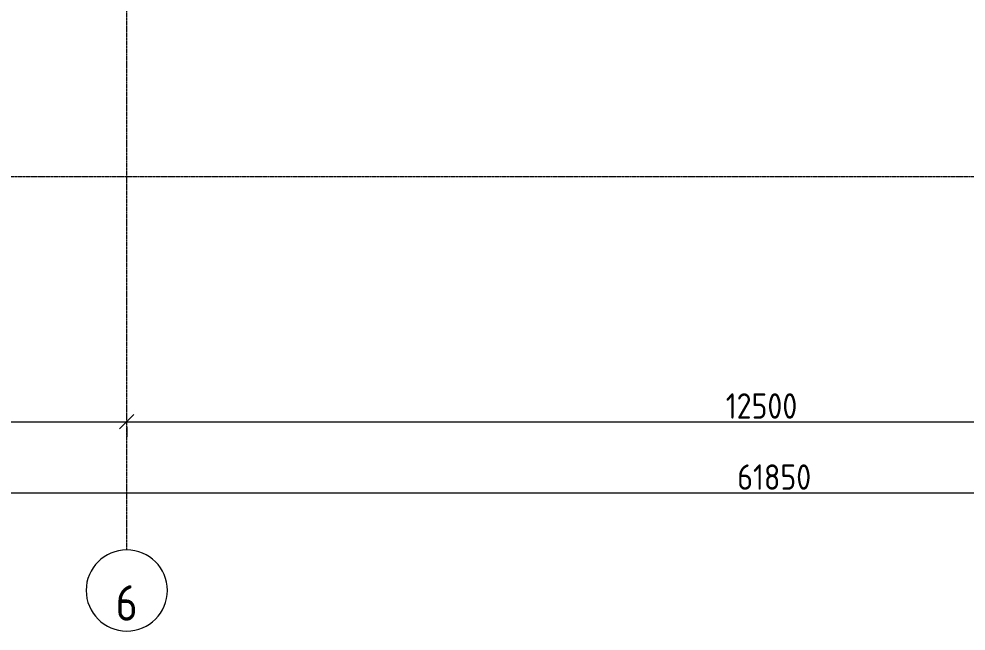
# Model space of a CAD drawing. Header units: millimetres. Extents: x -42533 to 645315, y 3457 to 82611.
# Drawn here: x 297534 to 306860, y 21993 to 28022 of the extents above; entities that cross this region are included whole.
import ezdxf

# ---------------------------------------------------------------- set-up
doc = ezdxf.new("R2010")
doc.units = ezdxf.units.MM
doc.linetypes.add('ADSK_Линия сетки', pattern=[25, 20, -2.5, 0, -2.5])
for name, color, linetype, lineweight in [('Оси', 253, 'Continuous', 9), ('Размеры', 7, 'Continuous', 9), ('ШТРИХОВКА', 252, 'Continuous', 15)]:
    doc.layers.add(name, color=color, linetype=linetype, lineweight=lineweight)
doc.styles.add('GOST Common', font='GOST_Common.ttf', dxfattribs={"width": 0.9, "height": 350})
doc.styles.add('GOST Common_1', font='GOST_Common.ttf', dxfattribs={"width": 0.9, "height": 250})
doc.dimstyles.new('ADSK_Основной_2_5_мм', dxfattribs={"dimscale": 304.8, "dimtxt": 251.428749, "dimasz": 0.463911, "dimexe": 0.492126, "dimexo": 0.492126, "dimgap": 0.098425, "dimtad": 1, "dimrnd": 0.01, "dimdsep": 46, "dimtxsty": 'GOST Common_1', "dimblk1": 'OBLIQUE', "dimblk2": 'OBLIQUE', "dimsah": 1, "dimcen": 0.09, "dimdle": 0.492126, "dimazin": 2, "dimtfac": 1, "dimtdec": 4, "dimtix": 1, "dimtmove": 0, "dimatfit": 3, "dimfxl": 1, "dimtvp": 1, "dimtolj": 1, "dimtzin": 0, "dimlwd": 20, "dimlwe": 20, "dimarcsym": 2})

# ---------------------------------------------------------------- blocks, each defined once
blk = doc.blocks.new('_Oblique')
at = {"color": 0, "linetype": 'ByBlock', "lineweight": -2}
blk.add_line((-0.5, -0.5), (0.5, 0.5), dxfattribs=at)
blk = doc.blocks.new('*D1111')
at = {"layer": 'Defpoints', "color": 0, "transparency": 16777216}
for p in [(10656.9, -2161.9), (18556.9, -2161.9), (18556.9, -2261.8)]:
    blk.add_point(p, dxfattribs=at)
at = {"layer": 'Размеры', "color": 0, "lineweight": 20, "transparency": 16777216}
for p, q in [((10506.9, -2261.8), (18706.9, -2261.8)), ((10656.9, -2311.9), (10656.9, -2411.8)), ((18556.9, -2311.9), (18556.9, -2411.8))]:
    blk.add_line(p, q, dxfattribs=at)
at = {"layer": 'Размеры', "color": 0, "lineweight": 20, "transparency": 16777216, "xscale": 141.4, "yscale": 141.4, "zscale": 141.4, "rotation": 180}
blk.add_blockref('_Oblique', (10656.9, -2261.8), dxfattribs=at)
at = {"layer": 'Размеры', "color": 0, "lineweight": 20, "transparency": 16777216, "xscale": 141.4, "yscale": 141.4, "zscale": 141.4}
blk.add_blockref('_Oblique', (18556.9, -2261.8), dxfattribs=at)
at = {"layer": 'Размеры', "color": 0, "lineweight": 20, "transparency": 16777216, "insert": (14606.9, -2106.8), "char_height": 250, "width": 756.843, "attachment_point": 5, "style": 'GOST Common_1'}
blk.add_mtext('\\A1;7900', dxfattribs=at)
blk = doc.blocks.new('*D1112')
at = {"layer": 'Defpoints', "color": 0, "transparency": 16777216}
for p in [(18556.9, -2161.9), (31056.9, -2161.9), (31056.9, -2261.8)]:
    blk.add_point(p, dxfattribs=at)
at = {"layer": 'Размеры', "color": 0, "lineweight": 20, "transparency": 16777216}
for p, q in [((18406.9, -2261.8), (31206.9, -2261.8)), ((18556.9, -2311.9), (18556.9, -2411.8)), ((31056.9, -2311.9), (31056.9, -2411.8))]:
    blk.add_line(p, q, dxfattribs=at)
at = {"layer": 'Размеры', "color": 0, "lineweight": 20, "transparency": 16777216, "xscale": 141.4, "yscale": 141.4, "zscale": 141.4, "rotation": 180}
blk.add_blockref('_Oblique', (18556.9, -2261.8), dxfattribs=at)
at = {"layer": 'Размеры', "color": 0, "lineweight": 20, "transparency": 16777216, "xscale": 141.4, "yscale": 141.4, "zscale": 141.4}
blk.add_blockref('_Oblique', (31056.9, -2261.8), dxfattribs=at)
at = {"layer": 'Размеры', "color": 0, "lineweight": 20, "transparency": 16777216, "insert": (24806.9, -2106.8), "char_height": 250, "width": 889.802, "attachment_point": 5, "style": 'GOST Common_1'}
blk.add_mtext('\\A1;12500', dxfattribs=at)
blk = doc.blocks.new('*D1118')
at = {"layer": 'Defpoints', "color": 0, "transparency": 16777216}
for p in [(-5993.1, -2861.9), (55856.9, -2861.9), (55856.9, -2961.8)]:
    blk.add_point(p, dxfattribs=at)
at = {"layer": 'Размеры', "color": 0, "lineweight": 20, "transparency": 16777216}
for p, q in [((-6143.1, -2961.8), (56006.9, -2961.8)), ((-5993.1, -3011.9), (-5993.1, -3111.8)), ((55856.9, -3011.9), (55856.9, -3111.8))]:
    blk.add_line(p, q, dxfattribs=at)
at = {"layer": 'Размеры', "color": 0, "lineweight": 20, "transparency": 16777216, "xscale": 141.4, "yscale": 141.4, "zscale": 141.4, "rotation": 180}
blk.add_blockref('_Oblique', (-5993.1, -2961.8), dxfattribs=at)
at = {"layer": 'Размеры', "color": 0, "lineweight": 20, "transparency": 16777216, "xscale": 141.4, "yscale": 141.4, "zscale": 141.4}
blk.add_blockref('_Oblique', (55856.9, -2961.8), dxfattribs=at)
at = {"layer": 'Размеры', "color": 0, "lineweight": 20, "transparency": 16777216, "insert": (24931.9, -2806.8), "char_height": 250, "width": 889.802, "attachment_point": 5, "style": 'GOST Common_1'}
blk.add_mtext('\\A1;61850', dxfattribs=at)
blk = doc.blocks.new('План 3 этажа')
at = {"layer": 'Оси', "color": 8, "linetype": 'ADSK_Линия сетки'}
for p, q in [((18556.908, -3523.688), (18556.908, 13975.186)), ((-10051.774, 153.902), (51155.436, 153.902))]:
    blk.add_line(p, q, dxfattribs=at)
at = {"layer": 'Оси', "color": 8, "lineweight": 20}
for start, end in [(360, 180), (180, 360)]:
    blk.add_arc((18556.908, -3923.688), 400, start, end, dxfattribs=at)
at = {"layer": 'Оси', "color": 8, "insert": (18556.077, -4046.592), "char_height": 350, "width": 232.2, "attachment_point": 5, "line_spacing_factor": 1.022766, "style": 'GOST Common'}
blk.add_mtext('\\pxqc,t0.25714,0.51429,0.77143,1.02857,1.28571,1.54286,1.8,2.05714,2.31429,2.57143,2.82857,3.08571,3.34286,3.6,3.85714,4.11429,4.37143,4.62857,4.88571,5.14286,5.4,5.65714,5.91429,6.17143,6.42857,6.68571,6.94286,7.2,7.45714,7.71429,7.97143,8.22857;{6}', dxfattribs=at)
at = {"layer": 'Размеры', "color": 8, "lineweight": 20}
for base, p1, p2, override, picture, middle in [((18556.908, -2261.837), (10656.908, -2161.853), (18556.908, -2161.853), {"dimpost": '<>', "dimfxl": 7900}, '*D1111', (14606.908, -2106.837)), ((31056.908, -2261.837), (18556.908, -2161.853), (31056.908, -2161.853), {"dimpost": '<>', "dimfxl": 12500}, '*D1112', (24806.908, -2106.837)), ((55856.908, -2961.837), (-5993.092, -2861.853), (55856.908, -2861.853), {"dimpost": '<>', "dimfxl": 61850}, '*D1118', (24931.908, -2806.837))]:
    dim = blk.add_linear_dim(base=base, p1=p1, p2=p2, dimstyle='ADSK_Основной_2_5_мм', override=override, dxfattribs=at)
    dim.commit()
    dim.dimension.update_dxf_attribs({"geometry": picture, "text_midpoint": middle})

msp = doc.modelspace()

# ---------------------------------------------------------------- block references
at = {"layer": 'ШТРИХОВКА'}
msp.add_blockref('План 3 этажа', (280039.2, 26316.4), dxfattribs=at)

doc.saveas('drawing.dxf')
